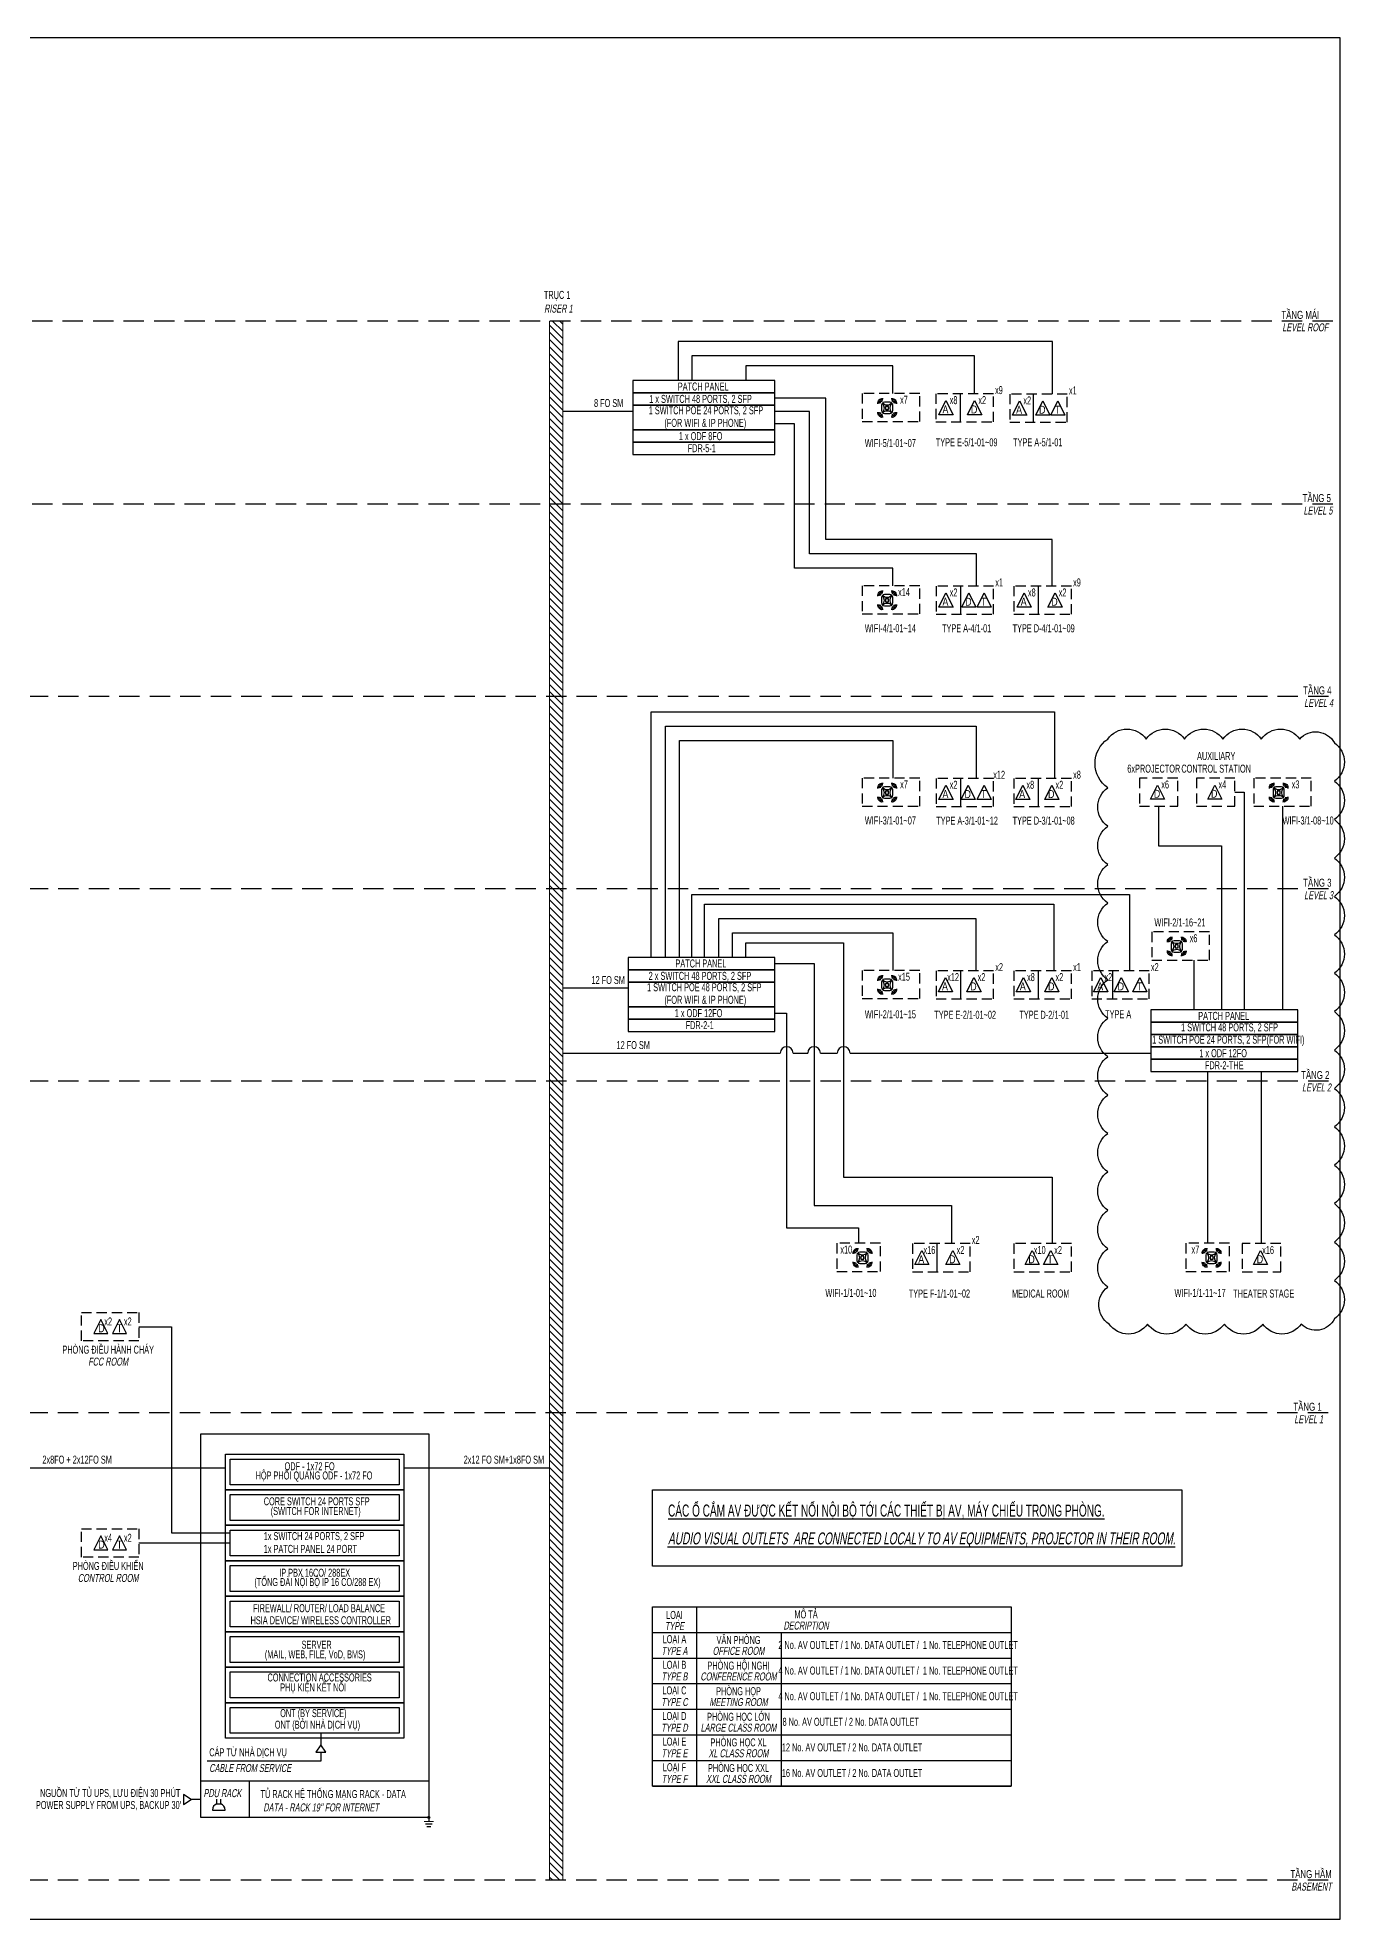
# Model space of a CAD drawing. Header units: millimetres. Extents: x 1246702 to 1318234, y 182083 to 240883.
# Drawn here: x 1277404 to 1318234, y 182083 to 240883 of the extents above; entities that cross this region are included whole.
import ezdxf
from ezdxf.enums import TextEntityAlignment as Align

# ---------------------------------------------------------------- set-up
doc = ezdxf.new("R2010")
doc.units = ezdxf.units.MM
doc.header["$LTSCALE"] = 100
doc.linetypes.add('HIDDEN', pattern=[9.525, 6.35, -3.175])
doc.layers.get('Defpoints').update_dxf_attribs({"color": 8})
doc.layers.add('4 PA', color=210, linetype='Continuous', lineweight=5)
for name, color, linetype in [('MEP-00-BACKGROUND', 8, 'HIDDEN'), ('MEP-00-TEXT', 7, 'Continuous'), ('MEP-E-DATA', 3, 'Continuous'), ('MEP-E-DATA-EQP', 6, 'Continuous'), ('MEP-E-DATA-TXT', 7, 'Continuous'), ('MEP-E-DATA-WIRE', 2, 'D'), ('MEP-E-P-EQP', 3, 'Continuous'), ('MEP-E-P-EQP SOCKET', 3, 'Continuous'), ('MEP-E-P-TXT', 7, 'Continuous'), ('MEP-E-PA-TXT', 7, 'Continuous'), ('MEP-E-PA-WIRE', 1, 'PA'), ('MEP-E-SCH', 7, 'Continuous'), ('MEP-E-SE-TXT', 7, 'Continuous')]:
    doc.layers.add(name, color=color, linetype=linetype)
doc.layers.add('MEP-00-VP', color=2, linetype='Continuous', plot=False)
doc.styles.add('SPE-EN', font='Font - TrueType - Arial.ttf', dxfattribs={"width": 0.6, "oblique": 10})
doc.styles.add('SPE-SYMBOL', font='Font - TrueType - Arial.ttf', dxfattribs={"width": 0.6, "height": 2.5})
doc.styles.add('SPE-VN', font='Font - TrueType - Arial.ttf', dxfattribs={"width": 0.6})
doc.styles.get("Standard").update_dxf_attribs({"font": 'Font - TrueType - Arial.ttf', "width": 0.6})
doc.linetypes.add('D', pattern='A,10,-2.5,["D",Standard,S=1.8,R=0,X=-0.8,Y=-0.77],-2.5', length=15)
doc.linetypes.add('P', pattern='A,10,-2.5,["P",Standard,S=1.8,R=0,X=-0.8,Y=-0.77],-2.5', length=15)
doc.linetypes.add('PA', pattern='A,10,-3,["PA",Standard,S=1.8,R=0,X=-1.5,Y=-0.77],-3', length=16)

# ---------------------------------------------------------------- blocks, each defined once
blk = doc.blocks.new('EC_Earth')
h = blk.add_hatch()
h.set_pattern_fill('ANSI31', color=256, angle=90, style=0)
h.set_pattern_definition([(135, (1, -1e-14), (-0.088388, -0.088388), [])])
h.paths.add_polyline_path([(2, 0, 1), (0, 0, 1)])
for p, q in [((7.8, -3.5), (7.8, 3.5)), ((10.3, -2), (10.3, 2)), ((2, 0), (5.3, 0))]:
    blk.add_line(p, q)
at = {"const_width": 1}
blk.add_lwpolyline([(5.3, -5), (5.3, 5)], dxfattribs=at)
blk.add_circle((1, 0), 1)
blk = doc.blocks.new('E-2006-Double')
blk.add_line((-200, 0), (200, 0))
for points in [[(-59, 191), (-59, 334)], [(59, 191), (59, 334)]]:
    blk.add_lwpolyline(points)
at = {"flags": 128}
blk.add_lwpolyline([(-59, 191), (59, 191)], dxfattribs=at)
for start, end in [(107.25385, 180), (0, 72.74615)]:
    blk.add_arc((0, 0), 200, start, end)
at = {"layer": 'MEP-00-TEXT', "style": 'SPE-SYMBOL', "width": 0.6}
blk.add_attdef('Function', text='', height=250, dxfattribs=at).set_placement((-250, 284), align=Align.RIGHT)
blk.add_attdef('HEIGHT', (98, 284), '', height=250, dxfattribs=at)
blk = doc.blocks.new('*U39')
at = {"layer": '4 PA'}
h = blk.add_hatch(dxfattribs=at)
h.set_pattern_fill('ANSI31', color=1, scale=50, angle=270, style=0)
h.paths.add_polyline_path([(-64188, 85337), (-15465, 85337), (-15465, 84920), (-64188, 84920)])
at = {"layer": '4 PA', "color": 1}
for points in [[(-64188, 85337), (-15465, 85337)], [(-64188, 85337), (-64188, 84920)], [(-15465, 85337), (-15465, 84920)], [(-64188, 84920), (-15465, 84920)]]:
    blk.add_lwpolyline(points, dxfattribs=at)
blk = doc.blocks.new('ELV-1006-WIFI')
at = {"color": 3}
blk.add_lwpolyline([(-57, 117), (57, 117, -0.414214), (117, 57), (117, -57, -0.414214), (57, -117), (-57, -117, -0.414214), (-117, -57), (-117, 57, -0.414214)], format="xyb", close=True, dxfattribs=at)
blk.add_lwpolyline([(-31, 31), (31, 31), (31, -31), (-31, -31)], close=True, dxfattribs=at)
blk.add_lwpolyline([(-7, 53), (7, 53), (7, 38), (-7, 38)], close=True)
at = {"color": 7}
for centre, radius, start, end in [((-100, 103), 93.5, 81.3115, 190.9584), ((-101, 105), 66.2, 80.3858, 191.9286), ((-101, 105), 40.6, 80.3858, 191.9286), ((100, 103), 93.5, 349.0416, 98.6885), ((101, 105), 66.2, 348.0714, 99.6142), ((101, 105), 40.6, 348.0714, 99.6142), ((-100, -103), 93.5, 169.0416, 278.6885), ((-101, -105), 66.2, 168.0714, 279.6142), ((-101, -105), 40.6, 168.0714, 279.6142), ((100, -103), 93.5, 261.3115, 10.9584), ((101, -105), 66.2, 260.3858, 11.9286), ((101, -105), 40.6, 260.3858, 11.9286)]:
    blk.add_arc(centre, radius, start, end, dxfattribs=at)
for centre, radius, start, end in [((0, 198), 140, 224.7085, 315.2915), ((-221, 0), 157, 320.5561, 39.4439), ((221, 0), 157, 140.5561, 219.4439), ((0, -198), 140, 44.7085, 135.2915)]:
    blk.add_arc(centre, radius, start, end)
blk = doc.blocks.new('ELV-1001-DATA SOCKET')
at = {"layer": 'MEP-E-DATA'}
blk.add_lwpolyline([(-168, 0), (0, 336), (168, 0), (-168, 0)], dxfattribs=at)
at = {"linetype": 'ByBlock', "lineweight": -2, "width": 0.8}
blk.add_attdef('X', text='', height=200, dxfattribs=at).set_placement((-1, 142), align=Align.MIDDLE)
blk = doc.blocks.new('ELV-1002-TEL SOCKET')
at = {"layer": 'MEP-E-DATA'}
blk.add_lwpolyline([(-168, 0), (0, 336), (168, 0), (-168, 0)], dxfattribs=at)
at = {"linetype": 'ByBlock', "lineweight": -2, "width": 0.8}
blk.add_attdef('X', text='', height=200, dxfattribs=at).set_placement((-1, 142), align=Align.MIDDLE)

msp = doc.modelspace()

# ---------------------------------------------------------------- linework, layer by layer
at = {"flags": 128}
msp.add_lwpolyline([(1282499, 185833), (1282200, 185833)], dxfattribs=at)
at = {"layer": 'Defpoints', "color": 1, "linetype": 'Continuous'}
msp.add_lwpolyline([(1310840, 218965, -0.520567), (1312040, 218965, -0.520567), (1313240, 218965, -0.520567), (1314440, 218965, -0.520567), (1315640, 218965, -0.520567), (1316840, 218965, -0.520567), (1317922, 218848, -0.520567), (1317922, 217648, -0.520567), (1317922, 216448, -0.520567), (1317922, 215248, -0.520567), (1317922, 214048, -0.520567), (1317922, 212848, -0.520567), (1317922, 211648, -0.520567), (1317922, 210448, -0.520567), (1317922, 209248, -0.520567), (1317922, 208048, -0.520567), (1317922, 206848, -0.520567), (1317922, 205648, -0.520567), (1317922, 204448, -0.520567), (1317922, 203248, -0.520567), (1317922, 202048, -0.520567), (1317922, 200848, -0.520567), (1316885, 200685, -0.520567), (1315685, 200685, -0.520567), (1314485, 200685, -0.520567), (1313285, 200685, -0.520567), (1312085, 200685, -0.520567), (1310885, 200685, -0.520567), (1310840, 201840, -0.520567), (1310840, 203040, -0.520567), (1310840, 204240, -0.520567), (1310840, 205440, -0.520567), (1310840, 206640, -0.520567), (1310840, 207840, -0.520567), (1310840, 209040, -0.520567), (1310840, 210240, -0.520567), (1310840, 211440, -0.520567), (1310840, 212640, -0.520567), (1310840, 213840, -0.520567), (1310840, 215040, -0.520567), (1310840, 216240, -0.520567), (1310840, 217440, -0.520567)], format="xyb", close=True, dxfattribs=at)
at = {"layer": 'MEP-00-BACKGROUND'}
for p, q in [((1317871, 232026), (1246705, 232026)), ((1317871, 226301), (1246705, 226301)), ((1317737, 220292), (1246705, 220292)), ((1317737, 214282), (1246705, 214282)), ((1317737, 208273), (1246705, 208273)), ((1317724, 197907), (1246705, 197907)), ((1317724, 183303), (1246705, 183303))]:
    msp.add_line(p, q, dxfattribs=at)
at = {"layer": 'MEP-00-VP'}
msp.add_lwpolyline([(1246702, 240883), (1318098, 240883), (1318098, 182083), (1246702, 182083)], close=True, dxfattribs=at)
at = {"layer": 'MEP-E-DATA', "color": 6, "flags": 128}
for points in [[(1296004, 229205), (1293814, 229205)], [(1295855, 211176), (1293814, 211176)], [(1293814, 209152), (1300608, 209152)], [(1301008, 209152), (1301465, 209152)], [(1301865, 209152), (1302389, 209152)], [(1302789, 209152), (1312191, 209152)], [(1276871, 196188), (1283275, 196188)], [(1288849, 196188), (1293398, 196188)], [(1286258, 187304), (1286258, 187024), (1282705, 187024)], [(1282499, 186414), (1289625, 186414)]]:
    msp.add_lwpolyline(points, dxfattribs=at)
at = {"layer": 'MEP-E-DATA', "color": 6}
msp.add_lwpolyline([(1282499, 197259), (1289625, 197259), (1289625, 185270), (1282499, 185270)], close=True, dxfattribs=at)
msp.add_lwpolyline([(1284017, 186414), (1284017, 185270)], dxfattribs=at)
for centre in [(1300808, 209152), (1301665, 209152), (1302589, 209152)]:
    msp.add_arc(centre, 200, 0, 180, dxfattribs=at)
at = {"layer": 'MEP-E-DATA-EQP'}
for points in [[(1300441, 230169), (1296004, 230169), (1296004, 229784), (1300441, 229784)], [(1300441, 229784), (1296004, 229784), (1296004, 229398), (1300441, 229398)], [(1300441, 229398), (1296004, 229398), (1296004, 228626), (1300441, 228626)], [(1300441, 228626), (1296004, 228626), (1296004, 228240), (1300441, 228240)], [(1300441, 228626), (1296004, 228626), (1296004, 228240), (1300441, 228240)], [(1300441, 228240), (1296004, 228240), (1296004, 227854), (1300441, 227854)], [(1300441, 212141), (1295855, 212141), (1295855, 211755), (1300441, 211755)], [(1300441, 211755), (1295855, 211755), (1295855, 211369), (1300441, 211369)], [(1300441, 211369), (1295855, 211369), (1295855, 210597), (1300441, 210597)], [(1300441, 210597), (1295855, 210597), (1295855, 210211), (1300441, 210211)], [(1300441, 210211), (1295855, 210211), (1295855, 209825), (1300441, 209825)], [(1316776, 210503), (1312191, 210503), (1312191, 210117), (1316776, 210117)], [(1316776, 210117), (1312191, 210117), (1312191, 209731), (1316776, 209731)], [(1316776, 209731), (1312191, 209731), (1312191, 209345), (1316776, 209345)], [(1316776, 209345), (1312191, 209345), (1312191, 208959), (1316776, 208959)], [(1316776, 208959), (1312191, 208959), (1312191, 208573), (1316776, 208573)]]:
    msp.add_lwpolyline(points, close=True, dxfattribs=at)
at = {"layer": 'MEP-E-DATA-TXT', "linetype": 'HIDDEN', "ltscale": 0.5}
for points in [[(1304968, 229765), (1303170, 229765), (1303170, 228883), (1304968, 228883)], [(1307269, 229755), (1305471, 229755), (1305471, 228873), (1307269, 228873)], [(1304968, 223755), (1303170, 223755), (1303170, 222873), (1304968, 222873)], [(1304968, 217745), (1303170, 217745), (1303170, 216863), (1304968, 216863)], [(1313029, 217745), (1311830, 217745), (1311830, 216863), (1313029, 216863)], [(1314815, 217745), (1313617, 217745), (1313617, 216863), (1314815, 216863)], [(1317201, 217745), (1315404, 217745), (1315404, 216863), (1317201, 216863)], [(1314016, 212938), (1312218, 212938), (1312218, 212056), (1314016, 212056)], [(1304968, 211736), (1303170, 211736), (1303170, 210854), (1304968, 210854)], [(1303736, 203208), (1302377, 203208), (1302377, 202326), (1303736, 202326)], [(1306542, 203199), (1304744, 203199), (1304744, 202317), (1306542, 202317)], [(1314644, 203208), (1313285, 203208), (1313285, 202326), (1314644, 202326)], [(1278771, 201044), (1280569, 201044), (1280569, 200162), (1278771, 200162)], [(1278771, 194284), (1280569, 194284), (1280569, 193402), (1278771, 193402)]]:
    msp.add_lwpolyline(points, close=True, dxfattribs=at)
at = {"layer": 'MEP-E-DATA-TXT'}
for points in [[(1306229, 229755), (1306229, 228873)], [(1305502, 203199), (1305502, 202317)], [(1297991, 191848), (1297991, 186248)], [(1296621, 191048), (1307827, 191048)], [(1300641, 191048), (1300641, 186248)], [(1296621, 190248), (1307827, 190248)], [(1296621, 189448), (1307827, 189448)], [(1296621, 188648), (1307827, 188648)], [(1296621, 187848), (1307827, 187848)], [(1296621, 187048), (1307827, 187048)], [(1296621, 186248), (1307827, 186248)]]:
    msp.add_lwpolyline(points, dxfattribs=at)
at = {"layer": 'MEP-E-DATA-TXT', "linetype": 'HIDDEN', "ltscale": 0.5, "elevation": 0}
for points in [[(1309577, 229746), (1307780, 229746), (1307780, 228864), (1309577, 228864)], [(1307276, 223746), (1305478, 223746), (1305478, 222864), (1307276, 222864)], [(1309708, 223746), (1307910, 223746), (1307910, 222864), (1309708, 222864)], [(1307276, 217736), (1305478, 217736), (1305478, 216854), (1307276, 216854)], [(1309708, 217736), (1307910, 217736), (1307910, 216854), (1309708, 216854)], [(1307276, 211727), (1305478, 211727), (1305478, 210845), (1307276, 210845)], [(1309708, 211727), (1307910, 211727), (1307910, 210845), (1309708, 210845)], [(1312139, 211727), (1310341, 211727), (1310341, 210845), (1312139, 210845)], [(1309708, 203199), (1307910, 203199), (1307910, 202317), (1309708, 202317)], [(1316245, 203199), (1315046, 203199), (1315046, 202317), (1316245, 202317)]]:
    msp.add_lwpolyline(points, close=True, dxfattribs=at)
at = {"layer": 'MEP-E-DATA-TXT', "elevation": 0}
for points in [[(1308506, 229746), (1308506, 228864)], [(1306237, 223746), (1306237, 222864)], [(1308668, 223746), (1308668, 222864)], [(1306237, 217736), (1306237, 216854)], [(1308668, 217736), (1308668, 216854)], [(1306237, 211727), (1306237, 210845)], [(1308668, 211727), (1308668, 210845)], [(1310986, 211727), (1310986, 210845)]]:
    msp.add_lwpolyline(points, dxfattribs=at)
at = {"layer": 'MEP-E-DATA-TXT'}
msp.add_lwpolyline([(1296621, 191848), (1307827, 191848), (1307827, 186248), (1296621, 186248)], close=True, dxfattribs=at)
at = {"layer": 'MEP-E-DATA-WIRE', "elevation": 0, "flags": 128}
for points in [[(1309115, 229755), (1309115, 231390), (1297418, 231390), (1297418, 230169)], [(1304130, 229765), (1304130, 230629), (1299537, 230629), (1299537, 230169)], [(1309108, 223746), (1309108, 225197), (1302028, 225197), (1302028, 229619), (1300441, 229619)], [(1296579, 212141), (1296579, 219817), (1309181, 219817), (1309181, 217736)], [(1297025, 212141), (1297025, 219371), (1306729, 219371), (1306729, 217736)], [(1297849, 212141), (1297849, 214109), (1311521, 214109), (1311521, 211727)], [(1298241, 212141), (1298241, 213807), (1309152, 213807), (1309152, 211727)], [(1298687, 212141), (1298687, 213361), (1306714, 213361), (1306714, 211727)], [(1299537, 212141), (1299537, 212601), (1302589, 212601), (1302589, 205280), (1309104, 205280), (1309104, 203199)], [(1315645, 203199), (1315645, 208573)]]:
    msp.add_lwpolyline(points, dxfattribs=at)
at = {"layer": 'MEP-E-DATA-WIRE', "flags": 128}
for points in [[(1306677, 229755), (1306677, 230943), (1297848, 230943), (1297848, 230169)], [(1306740, 223746), (1306740, 224751), (1301521, 224751), (1301521, 229205), (1300441, 229205)], [(1304130, 223755), (1304130, 224304), (1301053, 224304), (1301053, 228819), (1300441, 228819)], [(1297455, 212141), (1297455, 218924), (1304130, 218924), (1304130, 217745)], [(1314815, 217304), (1315102, 217304), (1315102, 210503)], [(1312429, 216863), (1312429, 215627), (1314400, 215627), (1314400, 210503)], [(1316302, 216863), (1316302, 210503)], [(1299117, 212141), (1299117, 212914), (1304130, 212914), (1304130, 211736)], [(1300441, 211948), (1301665, 211948), (1301665, 204387), (1305959, 204387), (1305959, 203208)], [(1313529, 212056), (1313529, 210503)], [(1300441, 210404), (1300808, 210404), (1300808, 203696), (1303056, 203696), (1303056, 203208)], [(1313964, 203208), (1313964, 208573)], [(1280569, 200603), (1281583, 200603), (1281583, 194166), (1283425, 194166)], [(1283425, 193843), (1280569, 193843)]]:
    msp.add_lwpolyline(points, dxfattribs=at)
at = {"layer": 'MEP-E-DATA-WIRE', "color": 1, "linetype": 'Continuous'}
for points in [[(1283275, 196614), (1288849, 196614), (1288849, 195506), (1283275, 195506)], [(1283275, 195506), (1288849, 195506), (1288849, 194397), (1283275, 194397)], [(1283275, 194397), (1288849, 194397), (1288849, 193289), (1283275, 193289)], [(1283275, 193289), (1288849, 193289), (1288849, 192180), (1283275, 192180)], [(1283275, 192180), (1288849, 192180), (1288849, 191071), (1283275, 191071)], [(1283275, 191071), (1288849, 191071), (1288849, 189963), (1283275, 189963)], [(1283275, 189963), (1288849, 189963), (1288849, 188854), (1283275, 188854)], [(1283275, 188854), (1288849, 188854), (1288849, 187746), (1283275, 187746)]]:
    msp.add_lwpolyline(points, close=True, dxfattribs=at)
at = {"layer": 'MEP-E-DATA-WIRE', "linetype": 'Continuous'}
for points in [[(1283425, 196464), (1288699, 196464), (1288699, 195656), (1283425, 195656)], [(1283425, 195356), (1288699, 195356), (1288699, 194547), (1283425, 194547)], [(1283425, 194247), (1288699, 194247), (1288699, 193439), (1283425, 193439)], [(1283425, 193139), (1288699, 193139), (1288699, 192330), (1283425, 192330)], [(1283425, 192030), (1288699, 192030), (1288699, 191221), (1283425, 191221)], [(1283425, 190921), (1288699, 190921), (1288699, 190113), (1283425, 190113)], [(1283425, 189813), (1288699, 189813), (1288699, 189004), (1283425, 189004)], [(1283425, 188704), (1288699, 188704), (1288699, 187896), (1283425, 187896)]]:
    msp.add_lwpolyline(points, close=True, dxfattribs=at)
at = {"layer": 'MEP-E-P-TXT', "linetype": 'P', "flags": 128}
msp.add_lwpolyline([(1286258, 187896), (1286258, 187541)], dxfattribs=at)
at = {"layer": 'MEP-E-PA-TXT'}
msp.add_lwpolyline([(1296621, 195505), (1313160, 195505), (1313160, 193119), (1296621, 193119)], close=True, dxfattribs=at)
at = {"layer": 'MEP-E-PA-WIRE'}
msp.add_lwpolyline([(1281962, 185676), (1282200, 185833), (1281962, 185989), (1281962, 185676)], dxfattribs=at)
at = {"layer": 'MEP-E-SCH'}
msp.add_lwpolyline([(1286414, 187304), (1286258, 187541), (1286101, 187304), (1286414, 187304)], dxfattribs=at)

# ---------------------------------------------------------------- block references
at = {"color": 1, "xscale": -1, "rotation": 270}
msp.add_blockref('*U39', (1208477, 247491), dxfattribs=at)
at = {"layer": 'MEP-E-DATA-EQP', "xscale": -1.5, "yscale": 1.5, "zscale": 1.5}
for p in [(1303948, 229312), (1303948, 223302), (1303948, 217292), (1316182, 217292), (1312997, 212485), (1303948, 211283), (1303177, 202755), (1314085, 202755)]:
    msp.add_blockref('ELV-1006-WIFI', p, dxfattribs=at)
at = {"layer": 'MEP-E-DATA-EQP'}
ref = msp.add_blockref('ELV-1001-DATA SOCKET', (1305787, 229099), dxfattribs=dict(at, xscale=1.312500000001382, yscale=1.312500000001382, zscale=1.312500000001382))
ref.add_attrib('X', 'A', dxfattribs={"layer": '0', "color": 7, "linetype": 'ByBlock', "lineweight": -2, "height": 250, "style": 'SPE-VN', "width": 0.8}).set_placement((1305769, 229265), align=Align.MIDDLE)
ref = msp.add_blockref('ELV-1001-DATA SOCKET', (1306682, 229099), dxfattribs=dict(at, xscale=1.312500000001382, yscale=1.312500000001382, zscale=1.312500000001382))
ref.add_attrib('X', 'D', dxfattribs={"layer": '0', "color": 7, "linetype": 'ByBlock', "lineweight": -2, "height": 250, "style": 'SPE-VN', "width": 0.8}).set_placement((1306665, 229265), align=Align.MIDDLE)
ref = msp.add_blockref('ELV-1001-DATA SOCKET', (1308088, 229089), dxfattribs=dict(at, xscale=1.312500000001382, yscale=1.312500000001382, zscale=1.312500000001382))
ref.add_attrib('X', 'A', dxfattribs={"layer": '0', "color": 7, "linetype": 'ByBlock', "lineweight": -2, "height": 250, "style": 'SPE-VN', "width": 0.8}).set_placement((1308071, 229256), align=Align.MIDDLE)
ref = msp.add_blockref('ELV-1001-DATA SOCKET', (1308814, 229089), dxfattribs=dict(at, xscale=1.312500000001382, yscale=1.312500000001382, zscale=1.312500000001382))
ref.add_attrib('X', 'D', dxfattribs={"layer": '0', "color": 7, "linetype": 'ByBlock', "lineweight": -2, "height": 250, "style": 'SPE-VN', "width": 0.8}).set_placement((1308796, 229256), align=Align.MIDDLE)
ref = msp.add_blockref('ELV-1001-DATA SOCKET', (1309284, 229089), dxfattribs=dict(at, xscale=1.312500000001382, yscale=1.312500000001382, zscale=1.312500000001382))
ref.add_attrib('X', 'T', dxfattribs={"layer": '0', "color": 7, "linetype": 'ByBlock', "lineweight": -2, "height": 250, "style": 'SPE-VN', "width": 0.8}).set_placement((1309266, 229256), align=Align.MIDDLE)
ref = msp.add_blockref('ELV-1001-DATA SOCKET', (1305787, 223089), dxfattribs=dict(at, xscale=1.312500000001382, yscale=1.312500000001382, zscale=1.312500000001382))
ref.add_attrib('X', 'A', dxfattribs={"layer": '0', "color": 7, "linetype": 'ByBlock', "lineweight": -2, "height": 250, "style": 'SPE-VN', "width": 0.8}).set_placement((1305769, 223256), align=Align.MIDDLE)
ref = msp.add_blockref('ELV-1001-DATA SOCKET', (1306503, 223089), dxfattribs=dict(at, xscale=1.312500000001382, yscale=1.312500000001382, zscale=1.312500000001382))
ref.add_attrib('X', 'D', dxfattribs={"layer": '0', "color": 7, "linetype": 'ByBlock', "lineweight": -2, "height": 250, "style": 'SPE-VN', "width": 0.8}).set_placement((1306486, 223256), align=Align.MIDDLE)
ref = msp.add_blockref('ELV-1001-DATA SOCKET', (1306982, 223089), dxfattribs=dict(at, xscale=1.312500000001382, yscale=1.312500000001382, zscale=1.312500000001382))
ref.add_attrib('X', 'T', dxfattribs={"layer": '0', "color": 7, "linetype": 'ByBlock', "lineweight": -2, "height": 250, "style": 'SPE-VN', "width": 0.8}).set_placement((1306965, 223256), align=Align.MIDDLE)
ref = msp.add_blockref('ELV-1001-DATA SOCKET', (1308231, 223089), dxfattribs=dict(at, xscale=1.312500000001382, yscale=1.312500000001382, zscale=1.312500000001382))
ref.add_attrib('X', 'A', dxfattribs={"layer": '0', "color": 7, "linetype": 'ByBlock', "lineweight": -2, "height": 250, "style": 'SPE-VN', "width": 0.8}).set_placement((1308214, 223256), align=Align.MIDDLE)
ref = msp.add_blockref('ELV-1001-DATA SOCKET', (1309193, 223089), dxfattribs=dict(at, xscale=1.312500000001382, yscale=1.312500000001382, zscale=1.312500000001382))
ref.add_attrib('X', 'D', dxfattribs={"layer": '0', "color": 7, "linetype": 'ByBlock', "lineweight": -2, "height": 250, "style": 'SPE-VN', "width": 0.8}).set_placement((1309176, 223256), align=Align.MIDDLE)
ref = msp.add_blockref('ELV-1001-DATA SOCKET', (1305787, 217079), dxfattribs=dict(at, xscale=1.312500000001382, yscale=1.312500000001382, zscale=1.312500000001382))
ref.add_attrib('X', 'A', dxfattribs={"layer": '0', "color": 7, "linetype": 'ByBlock', "lineweight": -2, "height": 250, "style": 'SPE-VN', "width": 0.8}).set_placement((1305769, 217246), align=Align.MIDDLE)
ref = msp.add_blockref('ELV-1001-DATA SOCKET', (1306481, 217079), dxfattribs=dict(at, xscale=1.312500000001382, yscale=1.312500000001382, zscale=1.312500000001382))
ref.add_attrib('X', 'D', dxfattribs={"layer": '0', "color": 7, "linetype": 'ByBlock', "lineweight": -2, "height": 250, "style": 'SPE-VN', "width": 0.8}).set_placement((1306464, 217246), align=Align.MIDDLE)
ref = msp.add_blockref('ELV-1001-DATA SOCKET', (1306982, 217079), dxfattribs=dict(at, xscale=1.312500000001382, yscale=1.312500000001382, zscale=1.312500000001382))
ref.add_attrib('X', 'T', dxfattribs={"layer": '0', "color": 7, "linetype": 'ByBlock', "lineweight": -2, "height": 250, "style": 'SPE-VN', "width": 0.8}).set_placement((1306965, 217246), align=Align.MIDDLE)
ref = msp.add_blockref('ELV-1001-DATA SOCKET', (1308185, 217079), dxfattribs=dict(at, xscale=1.312500000001382, yscale=1.312500000001382, zscale=1.312500000001382))
ref.add_attrib('X', 'A', dxfattribs={"layer": '0', "color": 7, "linetype": 'ByBlock', "lineweight": -2, "height": 250, "style": 'SPE-VN', "width": 0.8}).set_placement((1308167, 217246), align=Align.MIDDLE)
ref = msp.add_blockref('ELV-1001-DATA SOCKET', (1309092, 217079), dxfattribs=dict(at, xscale=1.312500000001382, yscale=1.312500000001382, zscale=1.312500000001382))
ref.add_attrib('X', 'D', dxfattribs={"layer": '0', "color": 7, "linetype": 'ByBlock', "lineweight": -2, "height": 250, "style": 'SPE-VN', "width": 0.8}).set_placement((1309075, 217246), align=Align.MIDDLE)
ref = msp.add_blockref('ELV-1001-DATA SOCKET', (1312398, 217088), dxfattribs=dict(at, xscale=1.312500000001382, yscale=1.312500000001382, zscale=1.312500000001382))
ref.add_attrib('X', 'D', dxfattribs={"layer": '0', "color": 7, "linetype": 'ByBlock', "lineweight": -2, "height": 250, "style": 'SPE-VN', "width": 0.8}).set_placement((1312381, 217255), align=Align.MIDDLE)
ref = msp.add_blockref('ELV-1001-DATA SOCKET', (1314185, 217088), dxfattribs=dict(at, xscale=1.312500000001382, yscale=1.312500000001382, zscale=1.312500000001382))
ref.add_attrib('X', 'D', dxfattribs={"layer": '0', "color": 7, "linetype": 'ByBlock', "lineweight": -2, "height": 250, "style": 'SPE-VN', "width": 0.8}).set_placement((1314167, 217255), align=Align.MIDDLE)
ref = msp.add_blockref('ELV-1001-DATA SOCKET', (1305772, 211070), dxfattribs=dict(at, xscale=1.312500000001382, yscale=1.312500000001382, zscale=1.312500000001382))
ref.add_attrib('X', 'A', dxfattribs={"layer": '0', "color": 7, "linetype": 'ByBlock', "lineweight": -2, "height": 250, "style": 'SPE-VN', "width": 0.8}).set_placement((1305755, 211236), align=Align.MIDDLE)
ref = msp.add_blockref('ELV-1001-DATA SOCKET', (1306661, 211070), dxfattribs=dict(at, xscale=1.312500000001382, yscale=1.312500000001382, zscale=1.312500000001382))
ref.add_attrib('X', 'D', dxfattribs={"layer": '0', "color": 7, "linetype": 'ByBlock', "lineweight": -2, "height": 250, "style": 'SPE-VN', "width": 0.8}).set_placement((1306643, 211236), align=Align.MIDDLE)
ref = msp.add_blockref('ELV-1001-DATA SOCKET', (1308204, 211070), dxfattribs=dict(at, xscale=1.312500000001382, yscale=1.312500000001382, zscale=1.312500000001382))
ref.add_attrib('X', 'A', dxfattribs={"layer": '0', "color": 7, "linetype": 'ByBlock', "lineweight": -2, "height": 250, "style": 'SPE-VN', "width": 0.8}).set_placement((1308187, 211236), align=Align.MIDDLE)
ref = msp.add_blockref('ELV-1001-DATA SOCKET', (1309092, 211070), dxfattribs=dict(at, xscale=1.312500000001382, yscale=1.312500000001382, zscale=1.312500000001382))
ref.add_attrib('X', 'D', dxfattribs={"layer": '0', "color": 7, "linetype": 'ByBlock', "lineweight": -2, "height": 250, "style": 'SPE-VN', "width": 0.8}).set_placement((1309075, 211236), align=Align.MIDDLE)
ref = msp.add_blockref('ELV-1001-DATA SOCKET', (1310621, 211070), dxfattribs=dict(at, xscale=1.312500000001382, yscale=1.312500000001382, zscale=1.312500000001382))
ref.add_attrib('X', 'A', dxfattribs={"layer": '0', "color": 7, "linetype": 'ByBlock', "lineweight": -2, "height": 250, "style": 'SPE-VN', "width": 0.8}).set_placement((1310604, 211236), align=Align.MIDDLE)
ref = msp.add_blockref('ELV-1001-DATA SOCKET', (1311265, 211070), dxfattribs=dict(at, xscale=1.312500000001382, yscale=1.312500000001382, zscale=1.312500000001382))
ref.add_attrib('X', 'D', dxfattribs={"layer": '0', "color": 7, "linetype": 'ByBlock', "lineweight": -2, "height": 250, "style": 'SPE-VN', "width": 0.8}).set_placement((1311248, 211236), align=Align.MIDDLE)
ref = msp.add_blockref('ELV-1001-DATA SOCKET', (1311845, 211070), dxfattribs=dict(at, xscale=1.312500000001382, yscale=1.312500000001382, zscale=1.312500000001382))
ref.add_attrib('X', 'T', dxfattribs={"layer": '0', "color": 7, "linetype": 'ByBlock', "lineweight": -2, "height": 250, "style": 'SPE-VN', "width": 0.8}).set_placement((1311828, 211236), align=Align.MIDDLE)
ref = msp.add_blockref('ELV-1001-DATA SOCKET', (1305032, 202542), dxfattribs=dict(at, xscale=1.312500000001382, yscale=1.312500000001382, zscale=1.312500000001382))
ref.add_attrib('X', 'A', dxfattribs={"layer": '0', "color": 7, "linetype": 'ByBlock', "lineweight": -2, "height": 250, "style": 'SPE-VN', "width": 0.8}).set_placement((1305014, 202709), align=Align.MIDDLE)
ref = msp.add_blockref('ELV-1001-DATA SOCKET', (1306003, 202542), dxfattribs=dict(at, xscale=1.312500000001382, yscale=1.312500000001382, zscale=1.312500000001382))
ref.add_attrib('X', 'D', dxfattribs={"layer": '0', "color": 7, "linetype": 'ByBlock', "lineweight": -2, "height": 250, "style": 'SPE-VN', "width": 0.8}).set_placement((1305986, 202709), align=Align.MIDDLE)
ref = msp.add_blockref('ELV-1001-DATA SOCKET', (1308478, 202542), dxfattribs=dict(at, xscale=1.312500000001382, yscale=1.312500000001382, zscale=1.312500000001382))
ref.add_attrib('X', 'D', dxfattribs={"layer": '0', "color": 7, "linetype": 'ByBlock', "lineweight": -2, "height": 250, "style": 'SPE-VN', "width": 0.8}).set_placement((1308460, 202709), align=Align.MIDDLE)
ref = msp.add_blockref('ELV-1001-DATA SOCKET', (1309058, 202542), dxfattribs=dict(at, xscale=1.312500000001382, yscale=1.312500000001382, zscale=1.312500000001382))
ref.add_attrib('X', 'T', dxfattribs={"layer": '0', "color": 7, "linetype": 'ByBlock', "lineweight": -2, "height": 250, "style": 'SPE-VN', "width": 0.8}).set_placement((1309040, 202709), align=Align.MIDDLE)
ref = msp.add_blockref('ELV-1001-DATA SOCKET', (1315614, 202542), dxfattribs=dict(at, xscale=1.312500000001382, yscale=1.312500000001382, zscale=1.312500000001382))
ref.add_attrib('X', 'D', dxfattribs={"layer": '0', "color": 7, "linetype": 'ByBlock', "lineweight": -2, "height": 250, "style": 'SPE-VN', "width": 0.8}).set_placement((1315596, 202709), align=Align.MIDDLE)
ref = msp.add_blockref('ELV-1001-DATA SOCKET', (1279381, 200387), dxfattribs=dict(at, xscale=-1.312500000001382, yscale=1.312499999994543, zscale=1.3125))
ref.add_attrib('X', 'D', dxfattribs={"layer": '0', "color": 7, "linetype": 'ByBlock', "lineweight": -2, "height": 250, "style": 'SPE-VN', "width": 0.8}).set_placement((1279398, 200553), align=Align.MIDDLE)
ref = msp.add_blockref('ELV-1002-TEL SOCKET', (1279959, 200387), dxfattribs=dict(at, xscale=-1.312500000001382, yscale=1.312499999994543, zscale=1.3125))
ref.add_attrib('X', 'T', dxfattribs={"layer": '0', "color": 7, "linetype": 'ByBlock', "lineweight": -2, "height": 250, "style": 'SPE-VN', "width": 0.8}).set_placement((1279960, 200553), align=Align.MIDDLE)
ref = msp.add_blockref('ELV-1001-DATA SOCKET', (1279381, 193627), dxfattribs=dict(at, xscale=-1.312500000001382, yscale=1.312499999994543, zscale=1.3125))
ref.add_attrib('X', 'D', dxfattribs={"layer": '0', "color": 7, "linetype": 'ByBlock', "lineweight": -2, "height": 250, "style": 'SPE-VN', "width": 0.8}).set_placement((1279398, 193794), align=Align.MIDDLE)
ref = msp.add_blockref('ELV-1002-TEL SOCKET', (1279959, 193627), dxfattribs=dict(at, xscale=-1.312500000001382, yscale=1.312499999994543, zscale=1.3125))
ref.add_attrib('X', 'T', dxfattribs={"layer": '0', "color": 7, "linetype": 'ByBlock', "lineweight": -2, "height": 250, "style": 'SPE-VN', "width": 0.8}).set_placement((1279960, 193794), align=Align.MIDDLE)
at = {"layer": 'MEP-E-P-EQP', "color": 2, "xscale": 30.23622047305107, "yscale": 30.23622047305107, "zscale": 45.35433070866134, "rotation": 270}
msp.add_blockref('EC_Earth', (1289625, 185300), dxfattribs=at)
at = {"layer": 'MEP-E-P-EQP SOCKET'}
msp.add_blockref('E-2006-Double', (1283065, 185500), dxfattribs=at)

# ---------------------------------------------------------------- texts
at = {"layer": 'MEP-00-BACKGROUND', "color": 8, "linetype": 'Continuous', "style": 'SPE-VN', "width": 0.7}
for s, p in [('TẦNG MÁI', (1316267, 232095)), ('TẦNG 5', (1316931, 226371)), ('TẦNG 4', (1316949, 220361)), ('TẦNG 3', (1316949, 214351)), ('TẦNG 2', (1316884, 208342)), ('TẦNG 1', (1316641, 197976)), ('TẦNG HẦM', (1316550, 183372))]:
    msp.add_text(s, height=250, dxfattribs=at).set_placement(p)
at = {"layer": 'MEP-00-BACKGROUND', "color": 8, "linetype": 'Continuous', "style": 'SPE-EN', "oblique": 10, "width": 0.6}
for s, p in [('LEVEL ROOF', (1316296, 231705)), ('LEVEL 5', (1316960, 225981)), ('LEVEL 4', (1316979, 219971)), ('LEVEL 3', (1316979, 213961)), ('LEVEL 2', (1316914, 207952)), ('LEVEL 1', (1316670, 197586)), ('BASEMENT', (1316580, 182982))]:
    msp.add_text(s, height=250, dxfattribs=at).set_placement(p)
at = {"layer": 'MEP-E-DATA-TXT', "style": 'SPE-EN', "oblique": 10, "width": 0.6}
for s, p in [('RISER 1', (1293676, 232291)), ('FCC ROOM', (1279608, 199386)), ('CONTROL ROOM', (1279608, 192626)), ('TYPE', (1297303, 191121)), ('DECRIPTION', (1301415, 191138)), ('TYPE A', (1297303, 190348)), ('OFFICE ROOM', (1299304, 190348)), ('TYPE B', (1297303, 189548)), ('CONFERENCE ROOM', (1299304, 189548)), ('TYPE C', (1297303, 188748)), ('MEETING ROOM', (1299304, 188748)), ('TYPE D', (1297303, 187948)), ('LARGE CLASS ROOM', (1299304, 187948)), ('TYPE E', (1297303, 187148)), ('XL CLASS ROOM', (1299304, 187148)), ('TYPE F', (1297303, 186348)), ('XXL CLASS ROOM', (1299304, 186348))]:
    msp.add_text(s, height=250, dxfattribs=at).set_placement(p, align=Align.CENTER)
at = {"layer": 'MEP-E-DATA-TXT', "width": 0.6}
for s, style, p in [('8 FO SM', 'SPE-EN', (1295247, 229340)), ('TYPE E-5/1-01~09', 'SPE-VN', (1306432, 228113)), ('TYPE A-5/1-01', 'SPE-VN', (1308655, 228113)), ('TYPE A-4/1-01', 'SPE-VN', (1306432, 222301)), ('TYPE D-4/1-01~09', 'SPE-VN', (1308838, 222301)), ('6xPROJECTOR', 'SPE-VN', (1312279, 217915)), ('CONTROL STATION', 'SPE-VN', (1314229, 217915)), ('AUXILIARY', 'SPE-VN', (1314229, 218309)), ('TYPE A-3/1-01~12', 'SPE-VN', (1306446, 216291)), ('TYPE D-3/1-01~08', 'SPE-VN', (1308838, 216291)), ('12 FO SM', 'SPE-EN', (1295232, 211311)), ('TYPE E-2/1-01~02', 'SPE-VN', (1306386, 210225)), ('TYPE D-2/1-01', 'SPE-VN', (1308855, 210225)), ('TYPE A', 'SPE-VN', (1311167, 210242)), ('12 FO SM', 'SPE-EN', (1296014, 209278)), ('TYPE F-1/1-01~02', 'SPE-VN', (1305581, 201514)), ('MEDICAL ROOM', 'SPE-VN', (1308746, 201514)), ('THEATER STAGE', 'SPE-VN', (1315714, 201514)), ('x2', 'SPE-VN', (1279608, 200640)), ('x2', 'SPE-VN', (1280221, 200640)), ('PHÒNG ĐIỀU HÀNH CHÁY', 'SPE-VN', (1279608, 199760)), ('2x8FO + 2x12FO SM', 'SPE-EN', (1278638, 196323)), ('2x12 FO SM+1x8FO SM', 'SPE-EN', (1291973, 196323)), ('x4', 'SPE-VN', (1279608, 193880)), ('x2', 'SPE-VN', (1280221, 193880)), ('PHÒNG ĐIỀU KHIỂN', 'SPE-VN', (1279608, 193001)), ('LOẠI', 'SPE-VN', (1297303, 191471)), ('MÔ TẢ', 'SPE-VN', (1301415, 191488)), ('LOẠI A', 'SPE-VN', (1297303, 190713)), ('VĂN PHÒNG', 'SPE-VN', (1299304, 190688)), ('2 No. AV OUTLET / 1 No. DATA OUTLET /  1 No. TELEPHONE OUTLET', 'SPE-VN', (1304289, 190532)), ('LOẠI B', 'SPE-VN', (1297303, 189913)), ('PHÒNG HỘI NGHỊ', 'SPE-VN', (1299304, 189888)), ('4 No. AV OUTLET / 1 No. DATA OUTLET /  1 No. TELEPHONE OUTLET', 'SPE-VN', (1304289, 189732)), ('LOẠI C', 'SPE-VN', (1297303, 189113)), ('PHÒNG HỌP', 'SPE-VN', (1299304, 189088)), ('4 No. AV OUTLET / 1 No. DATA OUTLET /  1 No. TELEPHONE OUTLET', 'SPE-VN', (1304289, 188932)), ('LOẠI D', 'SPE-VN', (1297303, 188313)), ('PHÒNG HỌC LỚN', 'SPE-VN', (1299304, 188288)), ('8 No. AV OUTLET / 2 No. DATA OUTLET', 'SPE-VN', (1302811, 188132)), ('LOẠI E', 'SPE-VN', (1297303, 187513)), ('PHÒNG HỌC XL', 'SPE-VN', (1299304, 187488)), ('12 No. AV OUTLET / 2 No. DATA OUTLET', 'SPE-VN', (1302853, 187332)), ('PHÒNG HỌC XXL', 'SPE-VN', (1299304, 186688)), ('LOẠI F', 'SPE-VN', (1297303, 186713)), ('16 No. AV OUTLET / 2 No. DATA OUTLET', 'SPE-VN', (1302853, 186532))]:
    msp.add_text(s, height=250, dxfattribs=dict(at, style=style)).set_placement(p, align=Align.CENTER)
at = {"layer": 'MEP-E-DATA-TXT', "char_height": 250, "attachment_point": 4, "line_spacing_factor": 0.96}
for s, insert, width, style in [('HỘP PHỐI QUANG ODF - 1x72 FO', (1284215, 195919), 5279.9, 'SPE-VN'), ('ODF - 1x72 FO', (1285120, 196239), 5279.9, 'SPE-VN'), ('CORE SWITCH 24 PORTS SFP ', (1284470, 195144), 5279.9, 'SPE-VN'), ('(SWITCH FOR INTERNET)', (1284687, 194804), 5279.9, 'SPE-VN'), ('1x SWITCH 24 PORTS, 2 SFP ', (1284470, 194036), 5279.9, 'SPE-VN'), ('1x PATCH PANEL 24 PORT', (1284470, 193658), 5279.9, 'SPE-VN'), ('IP PBX 16CO/ 288EX', (1284953, 192913), 5279.9, 'SPE-VN'), ('(TỔNG ĐÀI NỘI BỘ IP 16 CO/288 EX)', (1284178, 192587), 5279.9, 'SPE-VN'), ('FIREWALL/ ROUTER/ LOAD BALANCE', (1284138, 191805), 5279.9, 'SPE-VN'), ('HSIA DEVICE/ WIRELESS CONTROLLER', (1284057, 191427), 5279.9, 'SPE-VN'), ('SERVER', (1285651, 190664), 5279.9, 'SPE-VN'), ('(MAIL, WEB, FILE, VoD, BMS)', (1284503, 190327), 5279.9, 'SPE-VN'), ('CONNECTION ACCESSORIES', (1284587, 189640), 5279.9, 'SPE-VN'), ('PHỤ KIỆN KẾT NỐI', (1284983, 189303), 5279.9, 'SPE-VN'), ('ONT (BỞI NHÀ DỊCH VỤ)', (1284815, 188128), 5279.9, 'SPE-VN'), ('ONT (BY SERVICE)', (1284983, 188490), 5279.9, 'SPE-VN'), ('CÁP TỪ NHÀ DỊCH VỤ', (1282768, 187276), 5279.9, 'SPE-VN'), ('CABLE FROM SERVICE', (1282768, 186810), 4598.94, 'SPE-EN'), ('PDU RACK', (1282588, 186025), 1857.94, 'SPE-EN'), ('TỦ RACK HỆ THỐNG MẠNG RACK - DATA', (1284370, 185971), 5279.9, 'SPE-VN'), ("DATA - RACK 19'' FOR INTERNET ", (1284456, 185578), 6319.25, 'SPE-EN')]:
    msp.add_mtext(s, dxfattribs=dict(at, insert=insert, width=width, style=style))
at = {"layer": 'MEP-E-PA-TXT', "style": 'SPE-VN', "width": 0.6}
msp.add_text('%%UCÁC Ổ CẮM AV ĐƯỢC KẾT NỐI NỘI BỘ TỚI CÁC THIẾT BỊ AV, MÁY CHIẾU TRONG PHÒNG.', height=375, dxfattribs=at).set_placement((1297102, 194670))
at = {"layer": 'MEP-E-PA-TXT', "style": 'SPE-EN', "oblique": 10, "width": 0.6}
msp.add_text('%%UAUDIO VISUAL OUTLETS  ARE CONNECTED LOCALY TO AV EQUIPMENTS, PROJECTOR IN THEIR ROOM.', height=375, dxfattribs=at).set_placement((1297102, 193799))
at = {"layer": 'MEP-E-PA-TXT', "insert": (1281865, 186004), "char_height": 250, "width": 5565.76, "attachment_point": 6, "line_spacing_factor": 0.96, "style": 'SPE-VN'}
msp.add_mtext('NGUỒN TỪ TỦ UPS, LƯU ĐIỆN 30 PHÚT', dxfattribs=at)
at = {"layer": 'MEP-E-PA-TXT', "insert": (1281885, 185633), "char_height": 250, "width": 5410.8, "attachment_point": 6, "line_spacing_factor": 0.96}
msp.add_mtext("POWER SUPPLY FROM UPS, BACKUP 30'", dxfattribs=at)
at = {"layer": 'MEP-E-SE-TXT', "width": 0.6}
for s, p in [('TRỤC 1', (1293637, 232719)), ('PATCH PANEL', (1298202, 229856)), ('x9', (1307441, 229744)), ('x1', (1309750, 229734)), ('1 x SWITCH 48 PORTS, 2 SFP', (1298117, 229469)), ('x7', (1304474, 229442)), ('x8', (1306024, 229430)), ('x2', (1306919, 229430)), ('x2', (1308325, 229421)), ('1 x ODF 8FO', (1298121, 228305)), ('WIFI-5/1-01~07', (1304048, 228089)), ('x14', (1304474, 223433)), ('x2', (1306024, 223421)), ('x1', (1307448, 223734)), ('x8', (1308468, 223421)), ('x2', (1309430, 223421)), ('x9', (1309880, 223734)), ('WIFI-4/1-01~14', (1304048, 222304)), ('x7', (1304475, 217423)), ('x2', (1306024, 217411)), ('x12', (1307448, 217724)), ('x8', (1308421, 217411)), ('x2', (1309329, 217411)), ('x8', (1309880, 217724)), ('x6', (1312635, 217420)), ('x4', (1314422, 217420)), ('x3', (1316709, 217423)), ('WIFI-3/1-01~07', (1304049, 216295)), ('WIFI-3/1-08~10', (1317102, 216295)), ('WIFI-2/1-16~21', (1313097, 213109)), ('x6', (1313523, 212616)), ('2 x SWITCH 48 PORTS, 2 SFP', (1298099, 211440)), ('PATCH PANEL', (1298128, 211828)), ('x2', (1307448, 211715)), ('x1', (1309880, 211715)), ('x2', (1312311, 211715)), ('x15', (1304475, 211414)), ('x12', (1306009, 211402)), ('x2', (1306897, 211402)), ('x8', (1308441, 211402)), ('x2', (1309329, 211402)), ('x2', (1310858, 211402)), ('1 x ODF 12FO', (1298056, 210276)), ('WIFI-2/1-01~15', (1304049, 210240)), ('PATCH PANEL', (1314463, 210190)), ('1 x ODF 12FO', (1314446, 209024)), ('x10', (1302671, 202886)), ('x16', (1305268, 202874)), ('x2', (1306240, 202874)), ('x2', (1306714, 203187)), ('x10', (1308715, 202874)), ('x2', (1309290, 202874)), ('x7', (1313579, 202886)), ('x16', (1315851, 202874)), ('WIFI-1/1-01~10', (1302816, 201533)), ('WIFI-1/1-11~17', (1313725, 201533))]:
    msp.add_text(s, height=250, dxfattribs=at).set_placement(p, align=Align.CENTER)
for s, p in [('1 SWITCH POE 24 PORTS, 2 SFP', (1296499, 229113)), ('(FOR WIFI & IP PHONE)', (1296988, 228721)), ('1 SWITCH POE 48 PORTS, 2 SFP', (1296447, 211085)), ('(FOR WIFI & IP PHONE)', (1296988, 210692)), ('1 SWITCH 48 PORTS, 2 SFP', (1313133, 209832)), ('1 SWITCH POE 24 PORTS, 2 SFP(FOR WIFI)', (1312229, 209447))]:
    msp.add_text(s, height=250, dxfattribs=at).set_placement(p)
at = {"layer": 'MEP-E-SE-TXT', "color": 6, "width": 0.6}
for s, p in [('FDR-5-1', (1298156, 227929)), ('FDR-2-1', (1298091, 209900)), ('FDR-2-THE', (1314481, 208648))]:
    msp.add_text(s, height=250, dxfattribs=at).set_placement(p, align=Align.CENTER)

doc.saveas('drawing.dxf')
